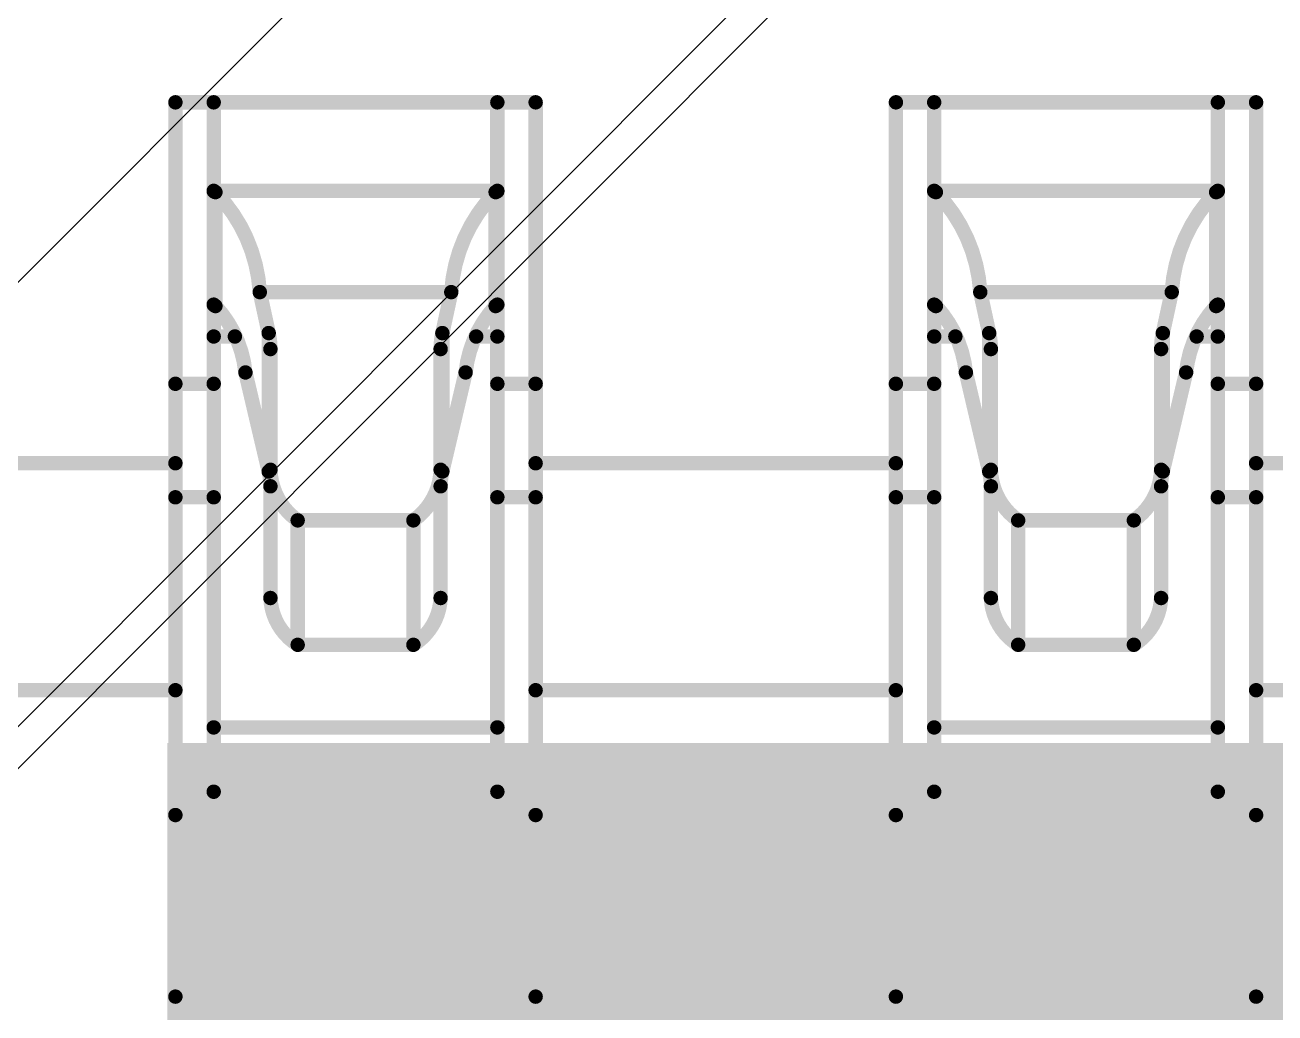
# Model space of a CAD drawing. Header units: inches. Extents: x -6 to 5433, y -4 to 5447.
# Drawn here: x 22.259 to 23.36, y 29.041 to 29.911 of the extents above; entities that cross this region are included whole.
import ezdxf

# ---------------------------------------------------------------- set-up
doc = ezdxf.new("R2010")
doc.units = ezdxf.units.IN
for name, color, linetype in [('Bottom Solder', 6, 'Continuous'), ('Mechanical 4', 56, 'Continuous'), ('Top Layer', 1, 'Continuous'), ('Top Paste', 8, 'Continuous'), ('Top Solder', 216, 'Continuous')]:
    doc.layers.add(name, color=color, linetype=linetype)

msp = doc.modelspace()

# ---------------------------------------------------------------- hatches: boundary and pattern name
at = {"layer": 'Top Layer'}
msp.add_hatch(color=1, dxfattribs=at).paths.add_polyline_path([(25.02559892, 28.53674633), (22.48559892, 28.53674633), (22.48559892, 29.17674759), (25.02559892, 29.17674759)])
at = {"layer": 'Top Paste'}
msp.add_hatch(color=8, dxfattribs=at).paths.add_polyline_path([(25.02559892, 28.53674633), (22.48559892, 28.53674633), (22.48559892, 29.17674759), (25.02559892, 29.17674759)])
at = {"layer": 'Top Solder'}
msp.add_hatch(color=216, dxfattribs=at).paths.add_polyline_path([(25.12719892, 28.43514633), (22.38399892, 28.43514633), (22.38399892, 29.27834759), (25.12719892, 29.27834759)])

# ---------------------------------------------------------------- linework, layer by layer
at = {"layer": 'Bottom Solder'}
for p in [(12.48452672, 19.90351874), (13.15449744, 20.14521752)]:
    msp.add_line(p, (5432.852131479999, 5447.49311058), dxfattribs=at)
at = {"layer": 'Mechanical 4'}
for points in [[(22.3911541, 29.84294514, 0.0127, 0.0127, 0), (22.7086541, 29.84294514, 0.0127, 0.0127, 0)], [(22.3911541, 29.0549457, 0.0127, 0.0127, 0), (22.3911541, 29.84294514, 0.0127, 0.0127, 0)], [(22.42490562, 29.23548127999999, 0.0127, 0.0127, 0), (22.42490562, 29.84294514, 0.0127, 0.0127, 0)], [(22.67490512, 29.23548127999999, 0.0127, 0.0127, 0), (22.67490512, 29.84294514, 0.0127, 0.0127, 0)], [(22.7086541, 29.0549457, 0.0127, 0.0127, 0), (22.7086541, 29.84294514, 0.0127, 0.0127, 0)], [(23.0261541, 29.84294514, 0.0127, 0.0127, 0), (23.3436541, 29.84294514, 0.0127, 0.0127, 0)], [(23.0261541, 29.0549457, 0.0127, 0.0127, 0), (23.0261541, 29.84294514, 0.0127, 0.0127, 0)], [(23.05990562, 29.23548127999999, 0.0127, 0.0127, 0), (23.05990562, 29.84294514, 0.0127, 0.0127, 0)], [(23.30990512, 29.23548127999999, 0.0127, 0.0127, 0), (23.30990512, 29.84294514, 0.0127, 0.0127, 0)], [(23.3436541, 29.0549457, 0.0127, 0.0127, 0), (23.3436541, 29.84294514, 0.0127, 0.0127, 0)], [(22.4249996, 29.764609, 0.0127, 0.0127, -0.03260548547739311), (22.42490308, 29.76474616, 0.0127, 0.0127, 0)], [(22.42490562, 29.76494682, 0.0127, 0.0127, 0), (22.67490512, 29.76494682, 0.0127, 0.0127, 0)], [(22.42507072, 29.76453788, 0.0127, 0.0127, -0.02828759394014558), (22.42500214, 29.764609, 0.0127, 0.0127, 0)], [(22.4251647, 29.76445914, 0.0127, 0.0127, -0.02675080181317375), (22.42507072, 29.76453788, 0.0127, 0.0127, 0)], [(22.42528916, 29.76437278, 0.0127, 0.0127, -0.02199381126425119), (22.4251647, 29.76445914, 0.0127, 0.0127, 0)], [(22.4254568, 29.76427626, 0.0127, 0.0127, -0.01668692772341049), (22.42528916, 29.76437278, 0.0127, 0.0127, 0)], [(22.42566, 29.76416958, 0.0127, 0.0127, -0.009375562058792924), (22.42545426, 29.76427626, 0.0127, 0.0127, 0)], [(22.42589876, 29.76405528, 0.0127, 0.0127, -0.005205298959209751), (22.42566, 29.76416704, 0.0127, 0.0127, 0)], [(22.42589876, 29.76405528, 0.0127, 0.0127, 0), (22.4261553, 29.7639359, 0.0127, 0.0127, 0)], [(22.4261553, 29.7639359, 0.0127, 0.0127, 0), (22.42642454, 29.76381652, 0.0127, 0.0127, 0)], [(22.42642454, 29.66343572, 0.0127, 0.0127, 0), (22.42642454, 29.76381652, 0.0127, 0.0127, 0)], [(22.42642454, 29.76381652, 0.0127, 0.0127, -0.1798941776662689), (22.46553292, 29.67571154, 0.0127, 0.0127, 0)], [(22.63427782, 29.67571154, 0.0127, 0.0127, -0.1798941776662689), (22.6733862, 29.76381652, 0.0127, 0.0127, 0)], [(22.6733862, 29.76381652, 0.0127, 0.0127, 0), (22.67389674, 29.76405274, 0.0127, 0.0127, 0)], [(22.6733862, 29.66343572, 0.0127, 0.0127, 0), (22.6733862, 29.76381652, 0.0127, 0.0127, 0)], [(22.67389674, 29.76405274, 0.0127, 0.0127, 0), (22.67413296, 29.7641645, 0.0127, 0.0127, 0)], [(22.67434378, 29.76427118, 0.0127, 0.0127, -0.007070259524162442), (22.67413296, 29.7641645, 0.0127, 0.0127, 0)], [(22.67451904, 29.76437024, 0.0127, 0.0127, -0.01220881842061522), (22.67434124, 29.76427118, 0.0127, 0.0127, 0)], [(22.67466128, 29.76446168, 0.0127, 0.0127, -0.02261982996417597), (22.67452158, 29.76437024, 0.0127, 0.0127, 0)], [(22.6747578, 29.76454042, 0.0127, 0.0127, -0.03188108957719663), (22.67465874, 29.76446168, 0.0127, 0.0127, 0)], [(22.67482384, 29.76461408, 0.0127, 0.0127, -0.03744577964115144), (22.6747578, 29.76454042, 0.0127, 0.0127, 0)], [(22.67486956, 29.76468012, 0.0127, 0.0127, -0.03268866416883322), (22.67482384, 29.76461154, 0.0127, 0.0127, 0)], [(22.67490258, 29.76474616, 0.0127, 0.0127, -0.01323434474320885), (22.67486702, 29.76468012, 0.0127, 0.0127, 0)], [(23.0599996, 29.764609, 0.0127, 0.0127, -0.0326054854816569), (23.05990308, 29.76474616, 0.0127, 0.0127, 0)], [(23.05990562, 29.76494682, 0.0127, 0.0127, 0), (23.30990512, 29.76494682, 0.0127, 0.0127, 0)], [(23.06007072, 29.76453788, 0.0127, 0.0127, -0.02828759397327315), (23.06000214, 29.764609, 0.0127, 0.0127, 0)], [(23.0601647, 29.76445914, 0.0127, 0.0127, -0.02675080198831688), (23.06007072, 29.76453788, 0.0127, 0.0127, 0)], [(23.06028916, 29.76437278, 0.0127, 0.0127, -0.02199381123520348), (23.0601647, 29.76445914, 0.0127, 0.0127, 0)], [(23.0604568, 29.76427626, 0.0127, 0.0127, -0.01668692776596897), (23.06028916, 29.76437278, 0.0127, 0.0127, 0)], [(23.06066, 29.76416958, 0.0127, 0.0127, -0.009375562032968866), (23.06045426, 29.76427626, 0.0127, 0.0127, 0)], [(23.06089876, 29.76405528, 0.0127, 0.0127, -0.005205298991303171), (23.06066, 29.76416704, 0.0127, 0.0127, 0)], [(23.06089876, 29.76405528, 0.0127, 0.0127, 0), (23.0611553, 29.7639359, 0.0127, 0.0127, 0)], [(23.0611553, 29.7639359, 0.0127, 0.0127, 0), (23.06142454, 29.76381652, 0.0127, 0.0127, 0)], [(23.06142454, 29.66343572, 0.0127, 0.0127, 0), (23.06142454, 29.76381652, 0.0127, 0.0127, 0)], [(23.06142454, 29.76381652, 0.0127, 0.0127, -0.1798941776662689), (23.10053292, 29.67571154, 0.0127, 0.0127, 0)], [(23.26927782, 29.67571154, 0.0127, 0.0127, -0.1798941776662689), (23.3083862, 29.76381652, 0.0127, 0.0127, 0)], [(23.3083862, 29.76381652, 0.0127, 0.0127, 0), (23.30889674, 29.76405274, 0.0127, 0.0127, 0)], [(23.3083862, 29.66343572, 0.0127, 0.0127, 0), (23.3083862, 29.76381652, 0.0127, 0.0127, 0)], [(23.30889674, 29.76405274, 0.0127, 0.0127, 0), (23.30913296, 29.7641645, 0.0127, 0.0127, 0)], [(23.30934378, 29.76427118, 0.0127, 0.0127, -0.007070259434913148), (23.30913296, 29.7641645, 0.0127, 0.0127, 0)], [(23.30951904, 29.76437024, 0.0127, 0.0127, -0.01220881850851225), (23.30934124, 29.76427118, 0.0127, 0.0127, 0)], [(23.30966128, 29.76446168, 0.0127, 0.0127, -0.02261982994287166), (23.30952158, 29.76437024, 0.0127, 0.0127, 0)], [(23.3097578, 29.76454042, 0.0127, 0.0127, -0.0318810895005585), (23.30965874, 29.76446168, 0.0127, 0.0127, 0)], [(23.30982384, 29.76461408, 0.0127, 0.0127, -0.03744577968697924), (23.3097578, 29.76454042, 0.0127, 0.0127, 0)], [(23.30986956, 29.76468012, 0.0127, 0.0127, -0.03268866419516496), (23.30982384, 29.76461154, 0.0127, 0.0127, 0)], [(23.30990258, 29.76474616, 0.0127, 0.0127, -0.01323434468699419), (23.30986702, 29.76468012, 0.0127, 0.0127, 0)], [(22.46553292, 29.67571154, 0.0127, 0.0127, 0), (22.63427782, 29.67571154, 0.0127, 0.0127, 0)], [(22.46553292, 29.67571154, 0.0127, 0.0127, 0), (22.4733866, 29.6396156, 0.0127, 0.0127, 0)], [(22.62642414, 29.6396156, 0.0127, 0.0127, 0), (22.63427782, 29.67571154, 0.0127, 0.0127, 0)], [(23.10053292, 29.67571154, 0.0127, 0.0127, 0), (23.26927782, 29.67571154, 0.0127, 0.0127, 0)], [(23.10053292, 29.67571154, 0.0127, 0.0127, 0), (23.1083866, 29.6396156, 0.0127, 0.0127, 0)], [(23.26142414, 29.6396156, 0.0127, 0.0127, 0), (23.26927782, 29.67571154, 0.0127, 0.0127, 0)], [(22.42500214, 29.6644949, 0.0127, 0.0127, -0.02859692930169761), (22.42490308, 29.66467777999999, 0.0127, 0.0127, 0)], [(22.4251647, 29.66429678, 0.0127, 0.0127, -0.05432141874703438), (22.42500468, 29.66449744, 0.0127, 0.0127, 0)], [(22.42528916, 29.6641774, 0.0127, 0.0127, -0.02338615141951287), (22.4251647, 29.66429424, 0.0127, 0.0127, 0)], [(22.42545426, 29.66405294, 0.0127, 0.0127, -0.01856230603819958), (22.42528916, 29.66417994, 0.0127, 0.0127, 0)], [(22.42566, 29.66390816, 0.0127, 0.0127, -0.0107369251428094), (22.42545426, 29.6640504, 0.0127, 0.0127, 0)], [(22.42589876, 29.66375576, 0.0127, 0.0127, -0.006054831041358368), (22.42566254, 29.66390816, 0.0127, 0.0127, 0)], [(22.42589876, 29.6637583, 0.0127, 0.0127, 0), (22.4261553, 29.66359828, 0.0127, 0.0127, 0)], [(22.4261553, 29.66359828, 0.0127, 0.0127, 0), (22.42642454, 29.66343572, 0.0127, 0.0127, 0)], [(22.42642454, 29.66343826, 0.0127, 0.0127, -0.1625908253546253), (22.45286594, 29.6049446, 0.0127, 0.0127, 0)], [(22.6469448, 29.6049446, 0.0127, 0.0127, -0.1625908253546254), (22.6733862, 29.66343826, 0.0127, 0.0127, 0)], [(22.6733862, 29.66343572, 0.0127, 0.0127, 0), (22.67389674, 29.66375322, 0.0127, 0.0127, 0)], [(22.67413296, 29.66390308, 0.0127, 0.0127, -0.004820614338253783), (22.67389674, 29.66375322, 0.0127, 0.0127, 0)], [(22.67434124, 29.66404532, 0.0127, 0.0127, -0.008119958835666947), (22.67413042, 29.66390308, 0.0127, 0.0127, 0)], [(22.67451904, 29.66418248, 0.0127, 0.0127, -0.01372913846758541), (22.67434124, 29.66404786, 0.0127, 0.0127, 0)], [(22.67465874, 29.66429932, 0.0127, 0.0127, -0.02446216598073636), (22.67452158, 29.66417994, 0.0127, 0.0127, 0)], [(22.6747578, 29.664406, 0.0127, 0.0127, -0.03231853510861814), (22.67465874, 29.66429932, 0.0127, 0.0127, 0)], [(22.67482384, 29.66450252, 0.0127, 0.0127, -0.03504147999885399), (22.6747578, 29.664406, 0.0127, 0.0127, 0)], [(22.67486956, 29.66459142, 0.0127, 0.0127, -0.02840446094760609), (22.67482384, 29.66450252, 0.0127, 0.0127, 0)], [(22.67490512, 29.66467524, 0.0127, 0.0127, -0.01102179296298162), (22.67486956, 29.66458888, 0.0127, 0.0127, 0)], [(23.06000214, 29.6644949, 0.0127, 0.0127, -0.02859692936688277), (23.05990308, 29.66467777999999, 0.0127, 0.0127, 0)], [(23.0601647, 29.66429678, 0.0127, 0.0127, -0.05432141872875217), (23.06000468, 29.66449744, 0.0127, 0.0127, 0)], [(23.06028916, 29.6641774, 0.0127, 0.0127, -0.02338615133889492), (23.0601647, 29.66429424, 0.0127, 0.0127, 0)], [(23.06045426, 29.66405294, 0.0127, 0.0127, -0.01856230606409423), (23.06028916, 29.66417994, 0.0127, 0.0127, 0)], [(23.06066, 29.66390816, 0.0127, 0.0127, -0.01073692515271484), (23.06045426, 29.6640504, 0.0127, 0.0127, 0)], [(23.06089876, 29.66375576, 0.0127, 0.0127, -0.006054831018369914), (23.06066254, 29.66390816, 0.0127, 0.0127, 0)], [(23.06089876, 29.6637583, 0.0127, 0.0127, 0), (23.0611553, 29.66359828, 0.0127, 0.0127, 0)], [(23.0611553, 29.66359828, 0.0127, 0.0127, 0), (23.06142454, 29.66343572, 0.0127, 0.0127, 0)], [(23.06142454, 29.66343826, 0.0127, 0.0127, -0.1625908253546253), (23.08786594, 29.6049446, 0.0127, 0.0127, 0)], [(23.2819448, 29.6049446, 0.0127, 0.0127, -0.1625908253546254), (23.3083862, 29.66343826, 0.0127, 0.0127, 0)], [(23.3083862, 29.66343572, 0.0127, 0.0127, 0), (23.30889674, 29.66375322, 0.0127, 0.0127, 0)], [(23.30913296, 29.66390308, 0.0127, 0.0127, -0.004820614329391777), (23.30889674, 29.66375322, 0.0127, 0.0127, 0)], [(23.30934124, 29.66404532, 0.0127, 0.0127, -0.008119958873509615), (23.30913042, 29.66390308, 0.0127, 0.0127, 0)], [(23.30951904, 29.66418248, 0.0127, 0.0127, -0.01372913845234717), (23.30934124, 29.66404786, 0.0127, 0.0127, 0)], [(23.30965874, 29.66429932, 0.0127, 0.0127, -0.02446216596866901), (23.30952158, 29.66417994, 0.0127, 0.0127, 0)], [(23.3097578, 29.664406, 0.0127, 0.0127, -0.03231853503591726), (23.30965874, 29.66429932, 0.0127, 0.0127, 0)], [(23.30982384, 29.66450252, 0.0127, 0.0127, -0.03504147989288447), (23.3097578, 29.664406, 0.0127, 0.0127, 0)], [(23.30986956, 29.66459142, 0.0127, 0.0127, -0.02840446122422311), (23.30982384, 29.66450252, 0.0127, 0.0127, 0)], [(23.30990512, 29.66467524, 0.0127, 0.0127, -0.0110217929733346), (23.30986956, 29.66458888, 0.0127, 0.0127, 0)], [(22.42490562, 29.63661078, 0.0127, 0.0127, 0), (22.443567, 29.63661078, 0.0127, 0.0127, 0)], [(22.4733866, 29.5176575, 0.0127, 0.0127, 0), (22.4733866, 29.6396156, 0.0127, 0.0127, 0)], [(22.4733866, 29.6396156, 0.0127, 0.0127, -0.05365795323520316), (22.47490552, 29.625544, 0.0127, 0.0127, 0)], [(22.62490522, 29.625544, 0.0127, 0.0127, -0.05365795323520318), (22.62642414, 29.6396156, 0.0127, 0.0127, 0)], [(22.62642414, 29.5176575, 0.0127, 0.0127, 0), (22.62642414, 29.6396156, 0.0127, 0.0127, 0)], [(22.65624374, 29.63661078, 0.0127, 0.0127, 0), (22.67490512, 29.63661078, 0.0127, 0.0127, 0)], [(23.05990562, 29.63661078, 0.0127, 0.0127, 0), (23.078567, 29.63661078, 0.0127, 0.0127, 0)], [(23.1083866, 29.5176575, 0.0127, 0.0127, 0), (23.1083866, 29.6396156, 0.0127, 0.0127, 0)], [(23.1083866, 29.6396156, 0.0127, 0.0127, -0.05365795323520316), (23.10990552, 29.625544, 0.0127, 0.0127, 0)], [(23.25990522, 29.625544, 0.0127, 0.0127, -0.05365795323520318), (23.26142414, 29.6396156, 0.0127, 0.0127, 0)], [(23.26142414, 29.5176575, 0.0127, 0.0127, 0), (23.26142414, 29.6396156, 0.0127, 0.0127, 0)], [(23.29124374, 29.63661078, 0.0127, 0.0127, 0), (23.30990512, 29.63661078, 0.0127, 0.0127, 0)], [(22.47490552, 29.40619468, 0.0127, 0.0127, 0), (22.47490552, 29.625544, 0.0127, 0.0127, 0)], [(22.62490522, 29.40619468, 0.0127, 0.0127, 0), (22.62490522, 29.625544, 0.0127, 0.0127, 0)], [(23.10990552, 29.40619468, 0.0127, 0.0127, 0), (23.10990552, 29.625544, 0.0127, 0.0127, 0)], [(23.25990522, 29.40619468, 0.0127, 0.0127, 0), (23.25990522, 29.625544, 0.0127, 0.0127, 0)], [(22.4528634, 29.60494714, 0.0127, 0.0127, 0), (22.4733866, 29.5176575, 0.0127, 0.0127, 0)], [(22.62642414, 29.5176575, 0.0127, 0.0127, 0), (22.6469448, 29.60494714, 0.0127, 0.0127, 0)], [(23.0878634, 29.60494714, 0.0127, 0.0127, 0), (23.1083866, 29.5176575, 0.0127, 0.0127, 0)], [(23.26142414, 29.5176575, 0.0127, 0.0127, 0), (23.2819448, 29.60494714, 0.0127, 0.0127, 0)], [(22.3911541, 29.59494462, 0.0127, 0.0127, 0), (22.42490562, 29.59494462, 0.0127, 0.0127, 0)], [(22.67490512, 29.59494462, 0.0127, 0.0127, 0), (22.7086541, 29.59494462, 0.0127, 0.0127, 0)], [(23.0261541, 29.59494462, 0.0127, 0.0127, 0), (23.05990562, 29.59494462, 0.0127, 0.0127, 0)], [(23.30990512, 29.59494462, 0.0127, 0.0127, 0), (23.3436541, 29.59494462, 0.0127, 0.0127, 0)], [(22.0736541, 29.52494476, 0.0127, 0.0127, 0), (22.3911541, 29.52494476, 0.0127, 0.0127, 0)], [(22.7086541, 29.52494476, 0.0127, 0.0127, 0), (23.0261541, 29.52494476, 0.0127, 0.0127, 0)], [(23.3436541, 29.52494476, 0.0127, 0.0127, 0), (23.6611541, 29.52494476, 0.0127, 0.0127, 0)], [(22.4733866, 29.5176575, 0.0127, 0.0127, -0.05786387190151768), (22.47490552, 29.50463492, 0.0127, 0.0127, 0)], [(22.4989136, 29.47460704, 0.0127, 0.0127, -0.2374801051855862), (22.47490552, 29.51917896, 0.0127, 0.0127, 0)], [(22.62490522, 29.51917896, 0.0127, 0.0127, -0.2374801051860468), (22.60089714, 29.47460704, 0.0127, 0.0127, 0)], [(22.62490522, 29.50463492, 0.0127, 0.0127, -0.05786387190108001), (22.62642414, 29.5176575, 0.0127, 0.0127, 0)], [(23.1083866, 29.5176575, 0.0127, 0.0127, -0.05786387190107989), (23.10990552, 29.50463492, 0.0127, 0.0127, 0)], [(23.1339136, 29.47460704, 0.0127, 0.0127, -0.2374801051855862), (23.10990552, 29.51917896, 0.0127, 0.0127, 0)], [(23.25990522, 29.51917896, 0.0127, 0.0127, -0.2374801051855858), (23.23589714, 29.47460704, 0.0127, 0.0127, 0)], [(23.25990522, 29.50463492, 0.0127, 0.0127, -0.05786387190151768), (23.26142414, 29.5176575, 0.0127, 0.0127, 0)], [(22.3911541, 29.49494482, 0.0127, 0.0127, 0), (22.42490562, 29.49494482, 0.0127, 0.0127, 0)], [(22.67490512, 29.49494482, 0.0127, 0.0127, 0), (22.7086541, 29.49494482, 0.0127, 0.0127, 0)], [(23.0261541, 29.49494482, 0.0127, 0.0127, 0), (23.05990562, 29.49494482, 0.0127, 0.0127, 0)], [(23.30990512, 29.49494482, 0.0127, 0.0127, 0), (23.3436541, 29.49494482, 0.0127, 0.0127, 0)], [(22.49891614, 29.47460704, 0.0127, 0.0127, 0), (22.6008946, 29.47460704, 0.0127, 0.0127, 0)], [(22.49891614, 29.36494508, 0.0127, 0.0127, 0), (22.49891614, 29.47460704, 0.0127, 0.0127, 0)], [(22.6008946, 29.36494508, 0.0127, 0.0127, 0), (22.6008946, 29.47460704, 0.0127, 0.0127, 0)], [(23.13391614, 29.47460704, 0.0127, 0.0127, 0), (23.2358946, 29.47460704, 0.0127, 0.0127, 0)], [(23.13391614, 29.36494508, 0.0127, 0.0127, 0), (23.13391614, 29.47460704, 0.0127, 0.0127, 0)], [(23.2358946, 29.36494508, 0.0127, 0.0127, 0), (23.2358946, 29.47460704, 0.0127, 0.0127, 0)], [(22.4989136, 29.36494762, 0.0127, 0.0127, -0.2473774779353231), (22.47490552, 29.40619722, 0.0127, 0.0127, 0)], [(22.62490522, 29.40619722, 0.0127, 0.0127, -0.2473774779353234), (22.60089714, 29.36494762, 0.0127, 0.0127, 0)], [(23.1339136, 29.36494762, 0.0127, 0.0127, -0.2473774779353231), (23.10990552, 29.40619722, 0.0127, 0.0127, 0)], [(23.25990522, 29.40619722, 0.0127, 0.0127, -0.2473774779353234), (23.23589714, 29.36494762, 0.0127, 0.0127, 0)], [(22.49891614, 29.36494508, 0.0127, 0.0127, 0), (22.6008946, 29.36494508, 0.0127, 0.0127, 0)], [(23.13391614, 29.36494508, 0.0127, 0.0127, 0), (23.2358946, 29.36494508, 0.0127, 0.0127, 0)], [(22.0736541, 29.32494516, 0.0127, 0.0127, 0), (22.3911541, 29.32494516, 0.0127, 0.0127, 0)], [(22.7086541, 29.32494516, 0.0127, 0.0127, 0), (23.0261541, 29.32494516, 0.0127, 0.0127, 0)], [(23.3436541, 29.32494516, 0.0127, 0.0127, 0), (23.6611541, 29.32494516, 0.0127, 0.0127, 0)], [(22.42490562, 29.29215376, 0.0127, 0.0127, 0), (22.67490512, 29.29215376, 0.0127, 0.0127, 0)], [(23.05990562, 29.29215376, 0.0127, 0.0127, 0), (23.30990512, 29.29215376, 0.0127, 0.0127, 0)], [(22.42490562, 29.23548127999999, 0.0127, 0.0127, 0), (22.67490512, 29.23548127999999, 0.0127, 0.0127, 0)], [(23.05990562, 29.23548127999999, 0.0127, 0.0127, 0), (23.30990512, 29.23548127999999, 0.0127, 0.0127, 0)], [(22.3911541, 29.21494538, 0.0127, 0.0127, 0), (22.7086541, 29.21494538, 0.0127, 0.0127, 0)], [(23.0261541, 29.21494538, 0.0127, 0.0127, 0), (23.3436541, 29.21494538, 0.0127, 0.0127, 0)], [(22.3911541, 29.0549457, 0.0127, 0.0127, 0), (22.7086541, 29.0549457, 0.0127, 0.0127, 0)], [(23.0261541, 29.0549457, 0.0127, 0.0127, 0), (23.3436541, 29.0549457, 0.0127, 0.0127, 0)]]:
    msp.add_lwpolyline(points, format="xyseb", dxfattribs=at)
for points in [[(22.3879791, 29.84294514, 0.00635, 0.00635, 1), (22.3943291, 29.84294514, 0.00635, 0.00635, 1)], [(22.3879791, 29.84294514, 0.00635, 0.00635, 1), (22.3943291, 29.84294514, 0.00635, 0.00635, 1)], [(22.42173062, 29.84294514, 0.00635, 0.00635, 1), (22.42808062, 29.84294514, 0.00635, 0.00635, 1)], [(22.67173012, 29.84294514, 0.00635, 0.00635, 1), (22.67808012, 29.84294514, 0.00635, 0.00635, 1)], [(22.7054791, 29.84294514, 0.00635, 0.00635, 1), (22.7118291, 29.84294514, 0.00635, 0.00635, 1)], [(22.7054791, 29.84294514, 0.00635, 0.00635, 1), (22.7118291, 29.84294514, 0.00635, 0.00635, 1)], [(23.0229791, 29.84294514, 0.00635, 0.00635, 1), (23.0293291, 29.84294514, 0.00635, 0.00635, 1)], [(23.0229791, 29.84294514, 0.00635, 0.00635, 1), (23.0293291, 29.84294514, 0.00635, 0.00635, 1)], [(23.05673062, 29.84294514, 0.00635, 0.00635, 1), (23.06308062, 29.84294514, 0.00635, 0.00635, 1)], [(23.30673012, 29.84294514, 0.00635, 0.00635, 1), (23.31308012, 29.84294514, 0.00635, 0.00635, 1)], [(23.3404791, 29.84294514, 0.00635, 0.00635, 1), (23.3468291, 29.84294514, 0.00635, 0.00635, 1)], [(23.3404791, 29.84294514, 0.00635, 0.00635, 1), (23.3468291, 29.84294514, 0.00635, 0.00635, 1)], [(22.42172808, 29.76474616, 0.00635, 0.00635, 1), (22.42807808, 29.76474616, 0.00635, 0.00635, 1)], [(22.42173062, 29.76494682, 0.00635, 0.00635, 1), (22.42808062, 29.76494682, 0.00635, 0.00635, 1)], [(22.4218246, 29.764609, 0.00635, 0.00635, 1), (22.4281746, 29.764609, 0.00635, 0.00635, 1)], [(22.42182714, 29.764609, 0.00635, 0.00635, 1), (22.42817714, 29.764609, 0.00635, 0.00635, 1)], [(22.42189572, 29.76453788, 0.00635, 0.00635, 1), (22.42824572, 29.76453788, 0.00635, 0.00635, 1)], [(22.42189572, 29.76453788, 0.00635, 0.00635, 1), (22.42824572, 29.76453788, 0.00635, 0.00635, 1)], [(22.4219897, 29.76445914, 0.00635, 0.00635, 1), (22.4283397, 29.76445914, 0.00635, 0.00635, 1)], [(22.4219897, 29.76445914, 0.00635, 0.00635, 1), (22.4283397, 29.76445914, 0.00635, 0.00635, 1)], [(22.42211416, 29.76437278, 0.00635, 0.00635, 1), (22.42846416, 29.76437278, 0.00635, 0.00635, 1)], [(22.42211416, 29.76437278, 0.00635, 0.00635, 1), (22.42846416, 29.76437278, 0.00635, 0.00635, 1)], [(22.42227926, 29.76427626, 0.00635, 0.00635, 1), (22.42862926, 29.76427626, 0.00635, 0.00635, 1)], [(22.4222818, 29.76427626, 0.00635, 0.00635, 1), (22.4286318, 29.76427626, 0.00635, 0.00635, 1)], [(22.422485, 29.76416958, 0.00635, 0.00635, 1), (22.428835, 29.76416958, 0.00635, 0.00635, 1)], [(22.422485, 29.76416704, 0.00635, 0.00635, 1), (22.428835, 29.76416704, 0.00635, 0.00635, 1)], [(22.42272376, 29.76405528, 0.00635, 0.00635, 1), (22.42907376, 29.76405528, 0.00635, 0.00635, 1)], [(22.42272376, 29.76405528, 0.00635, 0.00635, 1), (22.42907376, 29.76405528, 0.00635, 0.00635, 1)], [(22.4229803, 29.7639359, 0.00635, 0.00635, 1), (22.4293303, 29.7639359, 0.00635, 0.00635, 1)], [(22.4229803, 29.7639359, 0.00635, 0.00635, 1), (22.4293303, 29.7639359, 0.00635, 0.00635, 1)], [(22.42324954, 29.76381652, 0.00635, 0.00635, 1), (22.42959954, 29.76381652, 0.00635, 0.00635, 1)], [(22.42324954, 29.76381652, 0.00635, 0.00635, 1), (22.42959954, 29.76381652, 0.00635, 0.00635, 1)], [(22.42324954, 29.76381652, 0.00635, 0.00635, 1), (22.42959954, 29.76381652, 0.00635, 0.00635, 1)], [(22.6702112, 29.76381652, 0.00635, 0.00635, 1), (22.6765612, 29.76381652, 0.00635, 0.00635, 1)], [(22.6702112, 29.76381652, 0.00635, 0.00635, 1), (22.6765612, 29.76381652, 0.00635, 0.00635, 1)], [(22.6702112, 29.76381652, 0.00635, 0.00635, 1), (22.6765612, 29.76381652, 0.00635, 0.00635, 1)], [(22.67072174, 29.76405274, 0.00635, 0.00635, 1), (22.67707174, 29.76405274, 0.00635, 0.00635, 1)], [(22.67072174, 29.76405274, 0.00635, 0.00635, 1), (22.67707174, 29.76405274, 0.00635, 0.00635, 1)], [(22.67095796, 29.7641645, 0.00635, 0.00635, 1), (22.67730796, 29.7641645, 0.00635, 0.00635, 1)], [(22.67095796, 29.7641645, 0.00635, 0.00635, 1), (22.67730796, 29.7641645, 0.00635, 0.00635, 1)], [(22.67116624, 29.76427118, 0.00635, 0.00635, 1), (22.67751624, 29.76427118, 0.00635, 0.00635, 1)], [(22.67116878, 29.76427118, 0.00635, 0.00635, 1), (22.67751878, 29.76427118, 0.00635, 0.00635, 1)], [(22.67134404, 29.76437024, 0.00635, 0.00635, 1), (22.67769404, 29.76437024, 0.00635, 0.00635, 1)], [(22.67134658, 29.76437024, 0.00635, 0.00635, 1), (22.67769658, 29.76437024, 0.00635, 0.00635, 1)], [(22.67148374, 29.76446168, 0.00635, 0.00635, 1), (22.67783374, 29.76446168, 0.00635, 0.00635, 1)], [(22.67148628, 29.76446168, 0.00635, 0.00635, 1), (22.67783628, 29.76446168, 0.00635, 0.00635, 1)], [(22.6715828, 29.76454042, 0.00635, 0.00635, 1), (22.6779328, 29.76454042, 0.00635, 0.00635, 1)], [(22.6715828, 29.76454042, 0.00635, 0.00635, 1), (22.6779328, 29.76454042, 0.00635, 0.00635, 1)], [(22.67164884, 29.76461408, 0.00635, 0.00635, 1), (22.67799884, 29.76461408, 0.00635, 0.00635, 1)], [(22.67164884, 29.76461154, 0.00635, 0.00635, 1), (22.67799884, 29.76461154, 0.00635, 0.00635, 1)], [(22.67169202, 29.76468012, 0.00635, 0.00635, 1), (22.67804202, 29.76468012, 0.00635, 0.00635, 1)], [(22.67169456, 29.76468012, 0.00635, 0.00635, 1), (22.67804456, 29.76468012, 0.00635, 0.00635, 1)], [(22.67172758, 29.76474616, 0.00635, 0.00635, 1), (22.67807758, 29.76474616, 0.00635, 0.00635, 1)], [(22.67173012, 29.76494682, 0.00635, 0.00635, 1), (22.67808012, 29.76494682, 0.00635, 0.00635, 1)], [(23.05672808, 29.76474616, 0.00635, 0.00635, 1), (23.06307808, 29.76474616, 0.00635, 0.00635, 1)], [(23.05673062, 29.76494682, 0.00635, 0.00635, 1), (23.06308062, 29.76494682, 0.00635, 0.00635, 1)], [(23.0568246, 29.764609, 0.00635, 0.00635, 1), (23.0631746, 29.764609, 0.00635, 0.00635, 1)], [(23.05682714, 29.764609, 0.00635, 0.00635, 1), (23.06317714, 29.764609, 0.00635, 0.00635, 1)], [(23.05689572, 29.76453788, 0.00635, 0.00635, 1), (23.06324572, 29.76453788, 0.00635, 0.00635, 1)], [(23.05689572, 29.76453788, 0.00635, 0.00635, 1), (23.06324572, 29.76453788, 0.00635, 0.00635, 1)], [(23.0569897, 29.76445914, 0.00635, 0.00635, 1), (23.0633397, 29.76445914, 0.00635, 0.00635, 1)], [(23.0569897, 29.76445914, 0.00635, 0.00635, 1), (23.0633397, 29.76445914, 0.00635, 0.00635, 1)], [(23.05711416, 29.76437278, 0.00635, 0.00635, 1), (23.06346416, 29.76437278, 0.00635, 0.00635, 1)], [(23.05711416, 29.76437278, 0.00635, 0.00635, 1), (23.06346416, 29.76437278, 0.00635, 0.00635, 1)], [(23.05727926, 29.76427626, 0.00635, 0.00635, 1), (23.06362926, 29.76427626, 0.00635, 0.00635, 1)], [(23.0572818, 29.76427626, 0.00635, 0.00635, 1), (23.0636318, 29.76427626, 0.00635, 0.00635, 1)], [(23.057485, 29.76416958, 0.00635, 0.00635, 1), (23.063835, 29.76416958, 0.00635, 0.00635, 1)], [(23.057485, 29.76416704, 0.00635, 0.00635, 1), (23.063835, 29.76416704, 0.00635, 0.00635, 1)], [(23.05772376, 29.76405528, 0.00635, 0.00635, 1), (23.06407376, 29.76405528, 0.00635, 0.00635, 1)], [(23.05772376, 29.76405528, 0.00635, 0.00635, 1), (23.06407376, 29.76405528, 0.00635, 0.00635, 1)], [(23.0579803, 29.7639359, 0.00635, 0.00635, 1), (23.0643303, 29.7639359, 0.00635, 0.00635, 1)], [(23.0579803, 29.7639359, 0.00635, 0.00635, 1), (23.0643303, 29.7639359, 0.00635, 0.00635, 1)], [(23.05824954, 29.76381652, 0.00635, 0.00635, 1), (23.06459954, 29.76381652, 0.00635, 0.00635, 1)], [(23.05824954, 29.76381652, 0.00635, 0.00635, 1), (23.06459954, 29.76381652, 0.00635, 0.00635, 1)], [(23.05824954, 29.76381652, 0.00635, 0.00635, 1), (23.06459954, 29.76381652, 0.00635, 0.00635, 1)], [(23.3052112, 29.76381652, 0.00635, 0.00635, 1), (23.3115612, 29.76381652, 0.00635, 0.00635, 1)], [(23.3052112, 29.76381652, 0.00635, 0.00635, 1), (23.3115612, 29.76381652, 0.00635, 0.00635, 1)], [(23.3052112, 29.76381652, 0.00635, 0.00635, 1), (23.3115612, 29.76381652, 0.00635, 0.00635, 1)], [(23.30572174, 29.76405274, 0.00635, 0.00635, 1), (23.31207174, 29.76405274, 0.00635, 0.00635, 1)], [(23.30572174, 29.76405274, 0.00635, 0.00635, 1), (23.31207174, 29.76405274, 0.00635, 0.00635, 1)], [(23.30595796, 29.7641645, 0.00635, 0.00635, 1), (23.31230796, 29.7641645, 0.00635, 0.00635, 1)], [(23.30595796, 29.7641645, 0.00635, 0.00635, 1), (23.31230796, 29.7641645, 0.00635, 0.00635, 1)], [(23.30616624, 29.76427118, 0.00635, 0.00635, 1), (23.31251624, 29.76427118, 0.00635, 0.00635, 1)], [(23.30616878, 29.76427118, 0.00635, 0.00635, 1), (23.31251878, 29.76427118, 0.00635, 0.00635, 1)], [(23.30634404, 29.76437024, 0.00635, 0.00635, 1), (23.31269404, 29.76437024, 0.00635, 0.00635, 1)], [(23.30634658, 29.76437024, 0.00635, 0.00635, 1), (23.31269658, 29.76437024, 0.00635, 0.00635, 1)], [(23.30648374, 29.76446168, 0.00635, 0.00635, 1), (23.31283374, 29.76446168, 0.00635, 0.00635, 1)], [(23.30648628, 29.76446168, 0.00635, 0.00635, 1), (23.31283628, 29.76446168, 0.00635, 0.00635, 1)], [(23.3065828, 29.76454042, 0.00635, 0.00635, 1), (23.3129328, 29.76454042, 0.00635, 0.00635, 1)], [(23.3065828, 29.76454042, 0.00635, 0.00635, 1), (23.3129328, 29.76454042, 0.00635, 0.00635, 1)], [(23.30664884, 29.76461408, 0.00635, 0.00635, 1), (23.31299884, 29.76461408, 0.00635, 0.00635, 1)], [(23.30664884, 29.76461154, 0.00635, 0.00635, 1), (23.31299884, 29.76461154, 0.00635, 0.00635, 1)], [(23.30669202, 29.76468012, 0.00635, 0.00635, 1), (23.31304202, 29.76468012, 0.00635, 0.00635, 1)], [(23.30669456, 29.76468012, 0.00635, 0.00635, 1), (23.31304456, 29.76468012, 0.00635, 0.00635, 1)], [(23.30672758, 29.76474616, 0.00635, 0.00635, 1), (23.31307758, 29.76474616, 0.00635, 0.00635, 1)], [(23.30673012, 29.76494682, 0.00635, 0.00635, 1), (23.31308012, 29.76494682, 0.00635, 0.00635, 1)], [(22.46235792, 29.67571154, 0.00635, 0.00635, 1), (22.46870792, 29.67571154, 0.00635, 0.00635, 1)], [(22.46235792, 29.67571154, 0.00635, 0.00635, 1), (22.46870792, 29.67571154, 0.00635, 0.00635, 1)], [(22.46235792, 29.67571154, 0.00635, 0.00635, 1), (22.46870792, 29.67571154, 0.00635, 0.00635, 1)], [(22.63110282, 29.67571154, 0.00635, 0.00635, 1), (22.63745282, 29.67571154, 0.00635, 0.00635, 1)], [(22.63110282, 29.67571154, 0.00635, 0.00635, 1), (22.63745282, 29.67571154, 0.00635, 0.00635, 1)], [(22.63110282, 29.67571154, 0.00635, 0.00635, 1), (22.63745282, 29.67571154, 0.00635, 0.00635, 1)], [(23.09735792, 29.67571154, 0.00635, 0.00635, 1), (23.10370792, 29.67571154, 0.00635, 0.00635, 1)], [(23.09735792, 29.67571154, 0.00635, 0.00635, 1), (23.10370792, 29.67571154, 0.00635, 0.00635, 1)], [(23.09735792, 29.67571154, 0.00635, 0.00635, 1), (23.10370792, 29.67571154, 0.00635, 0.00635, 1)], [(23.26610282, 29.67571154, 0.00635, 0.00635, 1), (23.27245282, 29.67571154, 0.00635, 0.00635, 1)], [(23.26610282, 29.67571154, 0.00635, 0.00635, 1), (23.27245282, 29.67571154, 0.00635, 0.00635, 1)], [(23.26610282, 29.67571154, 0.00635, 0.00635, 1), (23.27245282, 29.67571154, 0.00635, 0.00635, 1)], [(22.42172808, 29.66467777999999, 0.00635, 0.00635, 1), (22.42807808, 29.66467777999999, 0.00635, 0.00635, 1)], [(22.42182714, 29.6644949, 0.00635, 0.00635, 1), (22.42817714, 29.6644949, 0.00635, 0.00635, 1)], [(22.42182968, 29.66449744, 0.00635, 0.00635, 1), (22.42817968, 29.66449744, 0.00635, 0.00635, 1)], [(22.4219897, 29.66429678, 0.00635, 0.00635, 1), (22.4283397, 29.66429678, 0.00635, 0.00635, 1)], [(22.4219897, 29.66429424, 0.00635, 0.00635, 1), (22.4283397, 29.66429424, 0.00635, 0.00635, 1)], [(22.42211416, 29.66417994, 0.00635, 0.00635, 1), (22.42846416, 29.66417994, 0.00635, 0.00635, 1)], [(22.42211416, 29.6641774, 0.00635, 0.00635, 1), (22.42846416, 29.6641774, 0.00635, 0.00635, 1)], [(22.42227926, 29.66405294, 0.00635, 0.00635, 1), (22.42862926, 29.66405294, 0.00635, 0.00635, 1)], [(22.42227926, 29.6640504, 0.00635, 0.00635, 1), (22.42862926, 29.6640504, 0.00635, 0.00635, 1)], [(22.422485, 29.66390816, 0.00635, 0.00635, 1), (22.428835, 29.66390816, 0.00635, 0.00635, 1)], [(22.42248754, 29.66390816, 0.00635, 0.00635, 1), (22.42883754, 29.66390816, 0.00635, 0.00635, 1)], [(22.42272376, 29.6637583, 0.00635, 0.00635, 1), (22.42907376, 29.6637583, 0.00635, 0.00635, 1)], [(22.42272376, 29.66375576, 0.00635, 0.00635, 1), (22.42907376, 29.66375576, 0.00635, 0.00635, 1)], [(22.4229803, 29.66359828, 0.00635, 0.00635, 1), (22.4293303, 29.66359828, 0.00635, 0.00635, 1)], [(22.4229803, 29.66359828, 0.00635, 0.00635, 1), (22.4293303, 29.66359828, 0.00635, 0.00635, 1)], [(22.42324954, 29.66343826, 0.00635, 0.00635, 1), (22.42959954, 29.66343826, 0.00635, 0.00635, 1)], [(22.42324954, 29.66343572, 0.00635, 0.00635, 1), (22.42959954, 29.66343572, 0.00635, 0.00635, 1)], [(22.42324954, 29.66343572, 0.00635, 0.00635, 1), (22.42959954, 29.66343572, 0.00635, 0.00635, 1)], [(22.6702112, 29.66343826, 0.00635, 0.00635, 1), (22.6765612, 29.66343826, 0.00635, 0.00635, 1)], [(22.6702112, 29.66343572, 0.00635, 0.00635, 1), (22.6765612, 29.66343572, 0.00635, 0.00635, 1)], [(22.6702112, 29.66343572, 0.00635, 0.00635, 1), (22.6765612, 29.66343572, 0.00635, 0.00635, 1)], [(22.67072174, 29.66375322, 0.00635, 0.00635, 1), (22.67707174, 29.66375322, 0.00635, 0.00635, 1)], [(22.67072174, 29.66375322, 0.00635, 0.00635, 1), (22.67707174, 29.66375322, 0.00635, 0.00635, 1)], [(22.67095542, 29.66390308, 0.00635, 0.00635, 1), (22.67730542, 29.66390308, 0.00635, 0.00635, 1)], [(22.67095796, 29.66390308, 0.00635, 0.00635, 1), (22.67730796, 29.66390308, 0.00635, 0.00635, 1)], [(22.67116624, 29.66404786, 0.00635, 0.00635, 1), (22.67751624, 29.66404786, 0.00635, 0.00635, 1)], [(22.67116624, 29.66404532, 0.00635, 0.00635, 1), (22.67751624, 29.66404532, 0.00635, 0.00635, 1)], [(22.67134404, 29.66418248, 0.00635, 0.00635, 1), (22.67769404, 29.66418248, 0.00635, 0.00635, 1)], [(22.67134658, 29.66417994, 0.00635, 0.00635, 1), (22.67769658, 29.66417994, 0.00635, 0.00635, 1)], [(22.67148374, 29.66429932, 0.00635, 0.00635, 1), (22.67783374, 29.66429932, 0.00635, 0.00635, 1)], [(22.67148374, 29.66429932, 0.00635, 0.00635, 1), (22.67783374, 29.66429932, 0.00635, 0.00635, 1)], [(22.6715828, 29.664406, 0.00635, 0.00635, 1), (22.6779328, 29.664406, 0.00635, 0.00635, 1)], [(22.6715828, 29.664406, 0.00635, 0.00635, 1), (22.6779328, 29.664406, 0.00635, 0.00635, 1)], [(22.67164884, 29.66450252, 0.00635, 0.00635, 1), (22.67799884, 29.66450252, 0.00635, 0.00635, 1)], [(22.67164884, 29.66450252, 0.00635, 0.00635, 1), (22.67799884, 29.66450252, 0.00635, 0.00635, 1)], [(22.67169456, 29.66459142, 0.00635, 0.00635, 1), (22.67804456, 29.66459142, 0.00635, 0.00635, 1)], [(22.67169456, 29.66458888, 0.00635, 0.00635, 1), (22.67804456, 29.66458888, 0.00635, 0.00635, 1)], [(22.67173012, 29.66467524, 0.00635, 0.00635, 1), (22.67808012, 29.66467524, 0.00635, 0.00635, 1)], [(23.05672808, 29.66467777999999, 0.00635, 0.00635, 1), (23.06307808, 29.66467777999999, 0.00635, 0.00635, 1)], [(23.05682714, 29.6644949, 0.00635, 0.00635, 1), (23.06317714, 29.6644949, 0.00635, 0.00635, 1)], [(23.05682968, 29.66449744, 0.00635, 0.00635, 1), (23.06317968, 29.66449744, 0.00635, 0.00635, 1)], [(23.0569897, 29.66429678, 0.00635, 0.00635, 1), (23.0633397, 29.66429678, 0.00635, 0.00635, 1)], [(23.0569897, 29.66429424, 0.00635, 0.00635, 1), (23.0633397, 29.66429424, 0.00635, 0.00635, 1)], [(23.05711416, 29.66417994, 0.00635, 0.00635, 1), (23.06346416, 29.66417994, 0.00635, 0.00635, 1)], [(23.05711416, 29.6641774, 0.00635, 0.00635, 1), (23.06346416, 29.6641774, 0.00635, 0.00635, 1)], [(23.05727926, 29.66405294, 0.00635, 0.00635, 1), (23.06362926, 29.66405294, 0.00635, 0.00635, 1)], [(23.05727926, 29.6640504, 0.00635, 0.00635, 1), (23.06362926, 29.6640504, 0.00635, 0.00635, 1)], [(23.057485, 29.66390816, 0.00635, 0.00635, 1), (23.063835, 29.66390816, 0.00635, 0.00635, 1)], [(23.05748754, 29.66390816, 0.00635, 0.00635, 1), (23.06383754, 29.66390816, 0.00635, 0.00635, 1)], [(23.05772376, 29.6637583, 0.00635, 0.00635, 1), (23.06407376, 29.6637583, 0.00635, 0.00635, 1)], [(23.05772376, 29.66375576, 0.00635, 0.00635, 1), (23.06407376, 29.66375576, 0.00635, 0.00635, 1)], [(23.0579803, 29.66359828, 0.00635, 0.00635, 1), (23.0643303, 29.66359828, 0.00635, 0.00635, 1)], [(23.0579803, 29.66359828, 0.00635, 0.00635, 1), (23.0643303, 29.66359828, 0.00635, 0.00635, 1)], [(23.05824954, 29.66343826, 0.00635, 0.00635, 1), (23.06459954, 29.66343826, 0.00635, 0.00635, 1)], [(23.05824954, 29.66343572, 0.00635, 0.00635, 1), (23.06459954, 29.66343572, 0.00635, 0.00635, 1)], [(23.05824954, 29.66343572, 0.00635, 0.00635, 1), (23.06459954, 29.66343572, 0.00635, 0.00635, 1)], [(23.3052112, 29.66343826, 0.00635, 0.00635, 1), (23.3115612, 29.66343826, 0.00635, 0.00635, 1)], [(23.3052112, 29.66343572, 0.00635, 0.00635, 1), (23.3115612, 29.66343572, 0.00635, 0.00635, 1)], [(23.3052112, 29.66343572, 0.00635, 0.00635, 1), (23.3115612, 29.66343572, 0.00635, 0.00635, 1)], [(23.30572174, 29.66375322, 0.00635, 0.00635, 1), (23.31207174, 29.66375322, 0.00635, 0.00635, 1)], [(23.30572174, 29.66375322, 0.00635, 0.00635, 1), (23.31207174, 29.66375322, 0.00635, 0.00635, 1)], [(23.30595542, 29.66390308, 0.00635, 0.00635, 1), (23.31230542, 29.66390308, 0.00635, 0.00635, 1)], [(23.30595796, 29.66390308, 0.00635, 0.00635, 1), (23.31230796, 29.66390308, 0.00635, 0.00635, 1)], [(23.30616624, 29.66404786, 0.00635, 0.00635, 1), (23.31251624, 29.66404786, 0.00635, 0.00635, 1)], [(23.30616624, 29.66404532, 0.00635, 0.00635, 1), (23.31251624, 29.66404532, 0.00635, 0.00635, 1)], [(23.30634404, 29.66418248, 0.00635, 0.00635, 1), (23.31269404, 29.66418248, 0.00635, 0.00635, 1)], [(23.30634658, 29.66417994, 0.00635, 0.00635, 1), (23.31269658, 29.66417994, 0.00635, 0.00635, 1)], [(23.30648374, 29.66429932, 0.00635, 0.00635, 1), (23.31283374, 29.66429932, 0.00635, 0.00635, 1)], [(23.30648374, 29.66429932, 0.00635, 0.00635, 1), (23.31283374, 29.66429932, 0.00635, 0.00635, 1)], [(23.3065828, 29.664406, 0.00635, 0.00635, 1), (23.3129328, 29.664406, 0.00635, 0.00635, 1)], [(23.3065828, 29.664406, 0.00635, 0.00635, 1), (23.3129328, 29.664406, 0.00635, 0.00635, 1)], [(23.30664884, 29.66450252, 0.00635, 0.00635, 1), (23.31299884, 29.66450252, 0.00635, 0.00635, 1)], [(23.30664884, 29.66450252, 0.00635, 0.00635, 1), (23.31299884, 29.66450252, 0.00635, 0.00635, 1)], [(23.30669456, 29.66459142, 0.00635, 0.00635, 1), (23.31304456, 29.66459142, 0.00635, 0.00635, 1)], [(23.30669456, 29.66458888, 0.00635, 0.00635, 1), (23.31304456, 29.66458888, 0.00635, 0.00635, 1)], [(23.30673012, 29.66467524, 0.00635, 0.00635, 1), (23.31308012, 29.66467524, 0.00635, 0.00635, 1)], [(22.42173062, 29.63661078, 0.00635, 0.00635, 1), (22.42808062, 29.63661078, 0.00635, 0.00635, 1)], [(22.440392, 29.63661078, 0.00635, 0.00635, 1), (22.446742, 29.63661078, 0.00635, 0.00635, 1)], [(22.4702116, 29.6396156, 0.00635, 0.00635, 1), (22.4765616, 29.6396156, 0.00635, 0.00635, 1)], [(22.4702116, 29.6396156, 0.00635, 0.00635, 1), (22.4765616, 29.6396156, 0.00635, 0.00635, 1)], [(22.4702116, 29.6396156, 0.00635, 0.00635, 1), (22.4765616, 29.6396156, 0.00635, 0.00635, 1)], [(22.62324914, 29.6396156, 0.00635, 0.00635, 1), (22.62959914, 29.6396156, 0.00635, 0.00635, 1)], [(22.62324914, 29.6396156, 0.00635, 0.00635, 1), (22.62959914, 29.6396156, 0.00635, 0.00635, 1)], [(22.62324914, 29.6396156, 0.00635, 0.00635, 1), (22.62959914, 29.6396156, 0.00635, 0.00635, 1)], [(22.65306874, 29.63661078, 0.00635, 0.00635, 1), (22.65941874, 29.63661078, 0.00635, 0.00635, 1)], [(22.67173012, 29.63661078, 0.00635, 0.00635, 1), (22.67808012, 29.63661078, 0.00635, 0.00635, 1)], [(23.05673062, 29.63661078, 0.00635, 0.00635, 1), (23.06308062, 29.63661078, 0.00635, 0.00635, 1)], [(23.075392, 29.63661078, 0.00635, 0.00635, 1), (23.081742, 29.63661078, 0.00635, 0.00635, 1)], [(23.1052116, 29.6396156, 0.00635, 0.00635, 1), (23.1115616, 29.6396156, 0.00635, 0.00635, 1)], [(23.1052116, 29.6396156, 0.00635, 0.00635, 1), (23.1115616, 29.6396156, 0.00635, 0.00635, 1)], [(23.1052116, 29.6396156, 0.00635, 0.00635, 1), (23.1115616, 29.6396156, 0.00635, 0.00635, 1)], [(23.25824914, 29.6396156, 0.00635, 0.00635, 1), (23.26459914, 29.6396156, 0.00635, 0.00635, 1)], [(23.25824914, 29.6396156, 0.00635, 0.00635, 1), (23.26459914, 29.6396156, 0.00635, 0.00635, 1)], [(23.25824914, 29.6396156, 0.00635, 0.00635, 1), (23.26459914, 29.6396156, 0.00635, 0.00635, 1)], [(23.28806874, 29.63661078, 0.00635, 0.00635, 1), (23.29441874, 29.63661078, 0.00635, 0.00635, 1)], [(23.30673012, 29.63661078, 0.00635, 0.00635, 1), (23.31308012, 29.63661078, 0.00635, 0.00635, 1)], [(22.47173052, 29.625544, 0.00635, 0.00635, 1), (22.47808052, 29.625544, 0.00635, 0.00635, 1)], [(22.47173052, 29.625544, 0.00635, 0.00635, 1), (22.47808052, 29.625544, 0.00635, 0.00635, 1)], [(22.62173022, 29.625544, 0.00635, 0.00635, 1), (22.62808022, 29.625544, 0.00635, 0.00635, 1)], [(22.62173022, 29.625544, 0.00635, 0.00635, 1), (22.62808022, 29.625544, 0.00635, 0.00635, 1)], [(23.10673052, 29.625544, 0.00635, 0.00635, 1), (23.11308052, 29.625544, 0.00635, 0.00635, 1)], [(23.10673052, 29.625544, 0.00635, 0.00635, 1), (23.11308052, 29.625544, 0.00635, 0.00635, 1)], [(23.25673022, 29.625544, 0.00635, 0.00635, 1), (23.26308022, 29.625544, 0.00635, 0.00635, 1)], [(23.25673022, 29.625544, 0.00635, 0.00635, 1), (23.26308022, 29.625544, 0.00635, 0.00635, 1)], [(22.4496884, 29.60494714, 0.00635, 0.00635, 1), (22.4560384, 29.60494714, 0.00635, 0.00635, 1)], [(22.44969094, 29.6049446, 0.00635, 0.00635, 1), (22.45604094, 29.6049446, 0.00635, 0.00635, 1)], [(22.6437698, 29.60494714, 0.00635, 0.00635, 1), (22.6501198, 29.60494714, 0.00635, 0.00635, 1)], [(22.6437698, 29.6049446, 0.00635, 0.00635, 1), (22.6501198, 29.6049446, 0.00635, 0.00635, 1)], [(23.0846884, 29.60494714, 0.00635, 0.00635, 1), (23.0910384, 29.60494714, 0.00635, 0.00635, 1)], [(23.08469094, 29.6049446, 0.00635, 0.00635, 1), (23.09104094, 29.6049446, 0.00635, 0.00635, 1)], [(23.2787698, 29.60494714, 0.00635, 0.00635, 1), (23.2851198, 29.60494714, 0.00635, 0.00635, 1)], [(23.2787698, 29.6049446, 0.00635, 0.00635, 1), (23.2851198, 29.6049446, 0.00635, 0.00635, 1)], [(22.3879791, 29.59494462, 0.00635, 0.00635, 1), (22.3943291, 29.59494462, 0.00635, 0.00635, 1)], [(22.42173062, 29.59494462, 0.00635, 0.00635, 1), (22.42808062, 29.59494462, 0.00635, 0.00635, 1)], [(22.67173012, 29.59494462, 0.00635, 0.00635, 1), (22.67808012, 29.59494462, 0.00635, 0.00635, 1)], [(22.7054791, 29.59494462, 0.00635, 0.00635, 1), (22.7118291, 29.59494462, 0.00635, 0.00635, 1)], [(23.0229791, 29.59494462, 0.00635, 0.00635, 1), (23.0293291, 29.59494462, 0.00635, 0.00635, 1)], [(23.05673062, 29.59494462, 0.00635, 0.00635, 1), (23.06308062, 29.59494462, 0.00635, 0.00635, 1)], [(23.30673012, 29.59494462, 0.00635, 0.00635, 1), (23.31308012, 29.59494462, 0.00635, 0.00635, 1)], [(23.3404791, 29.59494462, 0.00635, 0.00635, 1), (23.3468291, 29.59494462, 0.00635, 0.00635, 1)], [(22.3879791, 29.52494476, 0.00635, 0.00635, 1), (22.3943291, 29.52494476, 0.00635, 0.00635, 1)], [(22.7054791, 29.52494476, 0.00635, 0.00635, 1), (22.7118291, 29.52494476, 0.00635, 0.00635, 1)], [(23.0229791, 29.52494476, 0.00635, 0.00635, 1), (23.0293291, 29.52494476, 0.00635, 0.00635, 1)], [(23.3404791, 29.52494476, 0.00635, 0.00635, 1), (23.3468291, 29.52494476, 0.00635, 0.00635, 1)], [(22.4702116, 29.5176575, 0.00635, 0.00635, 1), (22.4765616, 29.5176575, 0.00635, 0.00635, 1)], [(22.4702116, 29.5176575, 0.00635, 0.00635, 1), (22.4765616, 29.5176575, 0.00635, 0.00635, 1)], [(22.4702116, 29.5176575, 0.00635, 0.00635, 1), (22.4765616, 29.5176575, 0.00635, 0.00635, 1)], [(22.47173052, 29.51917896, 0.00635, 0.00635, 1), (22.47808052, 29.51917896, 0.00635, 0.00635, 1)], [(22.62173022, 29.51917896, 0.00635, 0.00635, 1), (22.62808022, 29.51917896, 0.00635, 0.00635, 1)], [(22.62324914, 29.5176575, 0.00635, 0.00635, 1), (22.62959914, 29.5176575, 0.00635, 0.00635, 1)], [(22.62324914, 29.5176575, 0.00635, 0.00635, 1), (22.62959914, 29.5176575, 0.00635, 0.00635, 1)], [(22.62324914, 29.5176575, 0.00635, 0.00635, 1), (22.62959914, 29.5176575, 0.00635, 0.00635, 1)], [(23.1052116, 29.5176575, 0.00635, 0.00635, 1), (23.1115616, 29.5176575, 0.00635, 0.00635, 1)], [(23.1052116, 29.5176575, 0.00635, 0.00635, 1), (23.1115616, 29.5176575, 0.00635, 0.00635, 1)], [(23.1052116, 29.5176575, 0.00635, 0.00635, 1), (23.1115616, 29.5176575, 0.00635, 0.00635, 1)], [(23.10673052, 29.51917896, 0.00635, 0.00635, 1), (23.11308052, 29.51917896, 0.00635, 0.00635, 1)], [(23.25673022, 29.51917896, 0.00635, 0.00635, 1), (23.26308022, 29.51917896, 0.00635, 0.00635, 1)], [(23.25824914, 29.5176575, 0.00635, 0.00635, 1), (23.26459914, 29.5176575, 0.00635, 0.00635, 1)], [(23.25824914, 29.5176575, 0.00635, 0.00635, 1), (23.26459914, 29.5176575, 0.00635, 0.00635, 1)], [(23.25824914, 29.5176575, 0.00635, 0.00635, 1), (23.26459914, 29.5176575, 0.00635, 0.00635, 1)], [(22.47173052, 29.50463492, 0.00635, 0.00635, 1), (22.47808052, 29.50463492, 0.00635, 0.00635, 1)], [(22.62173022, 29.50463492, 0.00635, 0.00635, 1), (22.62808022, 29.50463492, 0.00635, 0.00635, 1)], [(23.10673052, 29.50463492, 0.00635, 0.00635, 1), (23.11308052, 29.50463492, 0.00635, 0.00635, 1)], [(23.25673022, 29.50463492, 0.00635, 0.00635, 1), (23.26308022, 29.50463492, 0.00635, 0.00635, 1)], [(22.3879791, 29.49494482, 0.00635, 0.00635, 1), (22.3943291, 29.49494482, 0.00635, 0.00635, 1)], [(22.42173062, 29.49494482, 0.00635, 0.00635, 1), (22.42808062, 29.49494482, 0.00635, 0.00635, 1)], [(22.67173012, 29.49494482, 0.00635, 0.00635, 1), (22.67808012, 29.49494482, 0.00635, 0.00635, 1)], [(22.7054791, 29.49494482, 0.00635, 0.00635, 1), (22.7118291, 29.49494482, 0.00635, 0.00635, 1)], [(23.0229791, 29.49494482, 0.00635, 0.00635, 1), (23.0293291, 29.49494482, 0.00635, 0.00635, 1)], [(23.05673062, 29.49494482, 0.00635, 0.00635, 1), (23.06308062, 29.49494482, 0.00635, 0.00635, 1)], [(23.30673012, 29.49494482, 0.00635, 0.00635, 1), (23.31308012, 29.49494482, 0.00635, 0.00635, 1)], [(23.3404791, 29.49494482, 0.00635, 0.00635, 1), (23.3468291, 29.49494482, 0.00635, 0.00635, 1)], [(22.4957386, 29.47460704, 0.00635, 0.00635, 1), (22.5020886, 29.47460704, 0.00635, 0.00635, 1)], [(22.49574114, 29.47460704, 0.00635, 0.00635, 1), (22.50209114, 29.47460704, 0.00635, 0.00635, 1)], [(22.49574114, 29.47460704, 0.00635, 0.00635, 1), (22.50209114, 29.47460704, 0.00635, 0.00635, 1)], [(22.5977196, 29.47460704, 0.00635, 0.00635, 1), (22.6040696, 29.47460704, 0.00635, 0.00635, 1)], [(22.5977196, 29.47460704, 0.00635, 0.00635, 1), (22.6040696, 29.47460704, 0.00635, 0.00635, 1)], [(22.59772214, 29.47460704, 0.00635, 0.00635, 1), (22.60407214, 29.47460704, 0.00635, 0.00635, 1)], [(23.1307386, 29.47460704, 0.00635, 0.00635, 1), (23.1370886, 29.47460704, 0.00635, 0.00635, 1)], [(23.13074114, 29.47460704, 0.00635, 0.00635, 1), (23.13709114, 29.47460704, 0.00635, 0.00635, 1)], [(23.13074114, 29.47460704, 0.00635, 0.00635, 1), (23.13709114, 29.47460704, 0.00635, 0.00635, 1)], [(23.2327196, 29.47460704, 0.00635, 0.00635, 1), (23.2390696, 29.47460704, 0.00635, 0.00635, 1)], [(23.2327196, 29.47460704, 0.00635, 0.00635, 1), (23.2390696, 29.47460704, 0.00635, 0.00635, 1)], [(23.23272214, 29.47460704, 0.00635, 0.00635, 1), (23.23907214, 29.47460704, 0.00635, 0.00635, 1)], [(22.47173052, 29.40619722, 0.00635, 0.00635, 1), (22.47808052, 29.40619722, 0.00635, 0.00635, 1)], [(22.47173052, 29.40619468, 0.00635, 0.00635, 1), (22.47808052, 29.40619468, 0.00635, 0.00635, 1)], [(22.62173022, 29.40619722, 0.00635, 0.00635, 1), (22.62808022, 29.40619722, 0.00635, 0.00635, 1)], [(22.62173022, 29.40619468, 0.00635, 0.00635, 1), (22.62808022, 29.40619468, 0.00635, 0.00635, 1)], [(23.10673052, 29.40619722, 0.00635, 0.00635, 1), (23.11308052, 29.40619722, 0.00635, 0.00635, 1)], [(23.10673052, 29.40619468, 0.00635, 0.00635, 1), (23.11308052, 29.40619468, 0.00635, 0.00635, 1)], [(23.25673022, 29.40619722, 0.00635, 0.00635, 1), (23.26308022, 29.40619722, 0.00635, 0.00635, 1)], [(23.25673022, 29.40619468, 0.00635, 0.00635, 1), (23.26308022, 29.40619468, 0.00635, 0.00635, 1)], [(22.4957386, 29.36494762, 0.00635, 0.00635, 1), (22.5020886, 29.36494762, 0.00635, 0.00635, 1)], [(22.49574114, 29.36494508, 0.00635, 0.00635, 1), (22.50209114, 29.36494508, 0.00635, 0.00635, 1)], [(22.49574114, 29.36494508, 0.00635, 0.00635, 1), (22.50209114, 29.36494508, 0.00635, 0.00635, 1)], [(22.5977196, 29.36494508, 0.00635, 0.00635, 1), (22.6040696, 29.36494508, 0.00635, 0.00635, 1)], [(22.5977196, 29.36494508, 0.00635, 0.00635, 1), (22.6040696, 29.36494508, 0.00635, 0.00635, 1)], [(22.59772214, 29.36494762, 0.00635, 0.00635, 1), (22.60407214, 29.36494762, 0.00635, 0.00635, 1)], [(23.1307386, 29.36494762, 0.00635, 0.00635, 1), (23.1370886, 29.36494762, 0.00635, 0.00635, 1)], [(23.13074114, 29.36494508, 0.00635, 0.00635, 1), (23.13709114, 29.36494508, 0.00635, 0.00635, 1)], [(23.13074114, 29.36494508, 0.00635, 0.00635, 1), (23.13709114, 29.36494508, 0.00635, 0.00635, 1)], [(23.2327196, 29.36494508, 0.00635, 0.00635, 1), (23.2390696, 29.36494508, 0.00635, 0.00635, 1)], [(23.2327196, 29.36494508, 0.00635, 0.00635, 1), (23.2390696, 29.36494508, 0.00635, 0.00635, 1)], [(23.23272214, 29.36494762, 0.00635, 0.00635, 1), (23.23907214, 29.36494762, 0.00635, 0.00635, 1)], [(22.3879791, 29.32494516, 0.00635, 0.00635, 1), (22.3943291, 29.32494516, 0.00635, 0.00635, 1)], [(22.7054791, 29.32494516, 0.00635, 0.00635, 1), (22.7118291, 29.32494516, 0.00635, 0.00635, 1)], [(23.0229791, 29.32494516, 0.00635, 0.00635, 1), (23.0293291, 29.32494516, 0.00635, 0.00635, 1)], [(23.3404791, 29.32494516, 0.00635, 0.00635, 1), (23.3468291, 29.32494516, 0.00635, 0.00635, 1)], [(22.42173062, 29.29215376, 0.00635, 0.00635, 1), (22.42808062, 29.29215376, 0.00635, 0.00635, 1)], [(22.67173012, 29.29215376, 0.00635, 0.00635, 1), (22.67808012, 29.29215376, 0.00635, 0.00635, 1)], [(23.05673062, 29.29215376, 0.00635, 0.00635, 1), (23.06308062, 29.29215376, 0.00635, 0.00635, 1)], [(23.30673012, 29.29215376, 0.00635, 0.00635, 1), (23.31308012, 29.29215376, 0.00635, 0.00635, 1)], [(22.42173062, 29.23548127999999, 0.00635, 0.00635, 1), (22.42808062, 29.23548127999999, 0.00635, 0.00635, 1)], [(22.42173062, 29.23548127999999, 0.00635, 0.00635, 1), (22.42808062, 29.23548127999999, 0.00635, 0.00635, 1)], [(22.67173012, 29.23548127999999, 0.00635, 0.00635, 1), (22.67808012, 29.23548127999999, 0.00635, 0.00635, 1)], [(22.67173012, 29.23548127999999, 0.00635, 0.00635, 1), (22.67808012, 29.23548127999999, 0.00635, 0.00635, 1)], [(23.05673062, 29.23548127999999, 0.00635, 0.00635, 1), (23.06308062, 29.23548127999999, 0.00635, 0.00635, 1)], [(23.05673062, 29.23548127999999, 0.00635, 0.00635, 1), (23.06308062, 29.23548127999999, 0.00635, 0.00635, 1)], [(23.30673012, 29.23548127999999, 0.00635, 0.00635, 1), (23.31308012, 29.23548127999999, 0.00635, 0.00635, 1)], [(23.30673012, 29.23548127999999, 0.00635, 0.00635, 1), (23.31308012, 29.23548127999999, 0.00635, 0.00635, 1)], [(22.3879791, 29.21494538, 0.00635, 0.00635, 1), (22.3943291, 29.21494538, 0.00635, 0.00635, 1)], [(22.7054791, 29.21494538, 0.00635, 0.00635, 1), (22.7118291, 29.21494538, 0.00635, 0.00635, 1)], [(23.0229791, 29.21494538, 0.00635, 0.00635, 1), (23.0293291, 29.21494538, 0.00635, 0.00635, 1)], [(23.3404791, 29.21494538, 0.00635, 0.00635, 1), (23.3468291, 29.21494538, 0.00635, 0.00635, 1)], [(22.3879791, 29.0549457, 0.00635, 0.00635, 1), (22.3943291, 29.0549457, 0.00635, 0.00635, 1)], [(22.3879791, 29.0549457, 0.00635, 0.00635, 1), (22.3943291, 29.0549457, 0.00635, 0.00635, 1)], [(22.7054791, 29.0549457, 0.00635, 0.00635, 1), (22.7118291, 29.0549457, 0.00635, 0.00635, 1)], [(22.7054791, 29.0549457, 0.00635, 0.00635, 1), (22.7118291, 29.0549457, 0.00635, 0.00635, 1)], [(23.0229791, 29.0549457, 0.00635, 0.00635, 1), (23.0293291, 29.0549457, 0.00635, 0.00635, 1)], [(23.0229791, 29.0549457, 0.00635, 0.00635, 1), (23.0293291, 29.0549457, 0.00635, 0.00635, 1)], [(23.3404791, 29.0549457, 0.00635, 0.00635, 1), (23.3468291, 29.0549457, 0.00635, 0.00635, 1)], [(23.3404791, 29.0549457, 0.00635, 0.00635, 1), (23.3468291, 29.0549457, 0.00635, 0.00635, 1)]]:
    msp.add_lwpolyline(points, format="xyseb", close=True, dxfattribs=at)
at = {"layer": 'Top Solder'}
msp.add_line((-1.79103782, 5.215628379999999), (5432.852131479999, 5447.49311058), dxfattribs=at)

doc.saveas('drawing.dxf')
